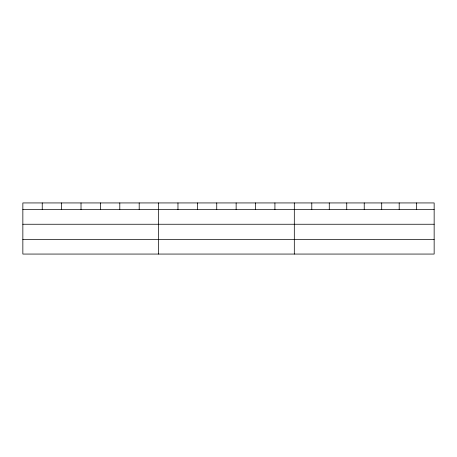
<?xml version="1.0" encoding="UTF-8"?>
<svg xmlns="http://www.w3.org/2000/svg" width="457" height="457" viewBox="0 0 457 457"><rect width="100%" height="100%" fill="white"/><g stroke="black" fill="none" stroke-linecap="round" stroke-linejoin="round"><path stroke-width="0.69" d="M434.15 224.25L434.15 202.937L22.85 202.937L22.85 254.063L434.15 254.063L434.15 224.25L22.85 224.25M22.85 209.569L434.15 209.569M22.85 239.382L434.15 239.382M416.67 202.937L416.67 209.569M399.19 202.937L399.19 209.569M381.709 202.937L381.709 209.569M364.229 202.937L364.229 209.569M346.749 202.937L346.749 209.569M329.269 202.937L329.269 209.569M311.788 202.937L311.788 209.569M294.308 202.937L294.308 254.063M274.92 202.937L274.92 209.569M255.526 202.937L255.526 209.569M236.138 202.937L236.138 209.569M216.749 202.937L216.749 209.569M197.361 202.937L197.361 209.569M177.967 202.937L177.967 209.569M158.579 202.937L158.579 254.063M139.191 202.937L139.191 209.569M119.797 202.937L119.797 209.569M100.409 202.937L100.409 209.569M81.02 202.937L81.02 209.569M61.632 202.937L61.632 209.569M42.238 202.937L42.238 209.569"/></g></svg>
